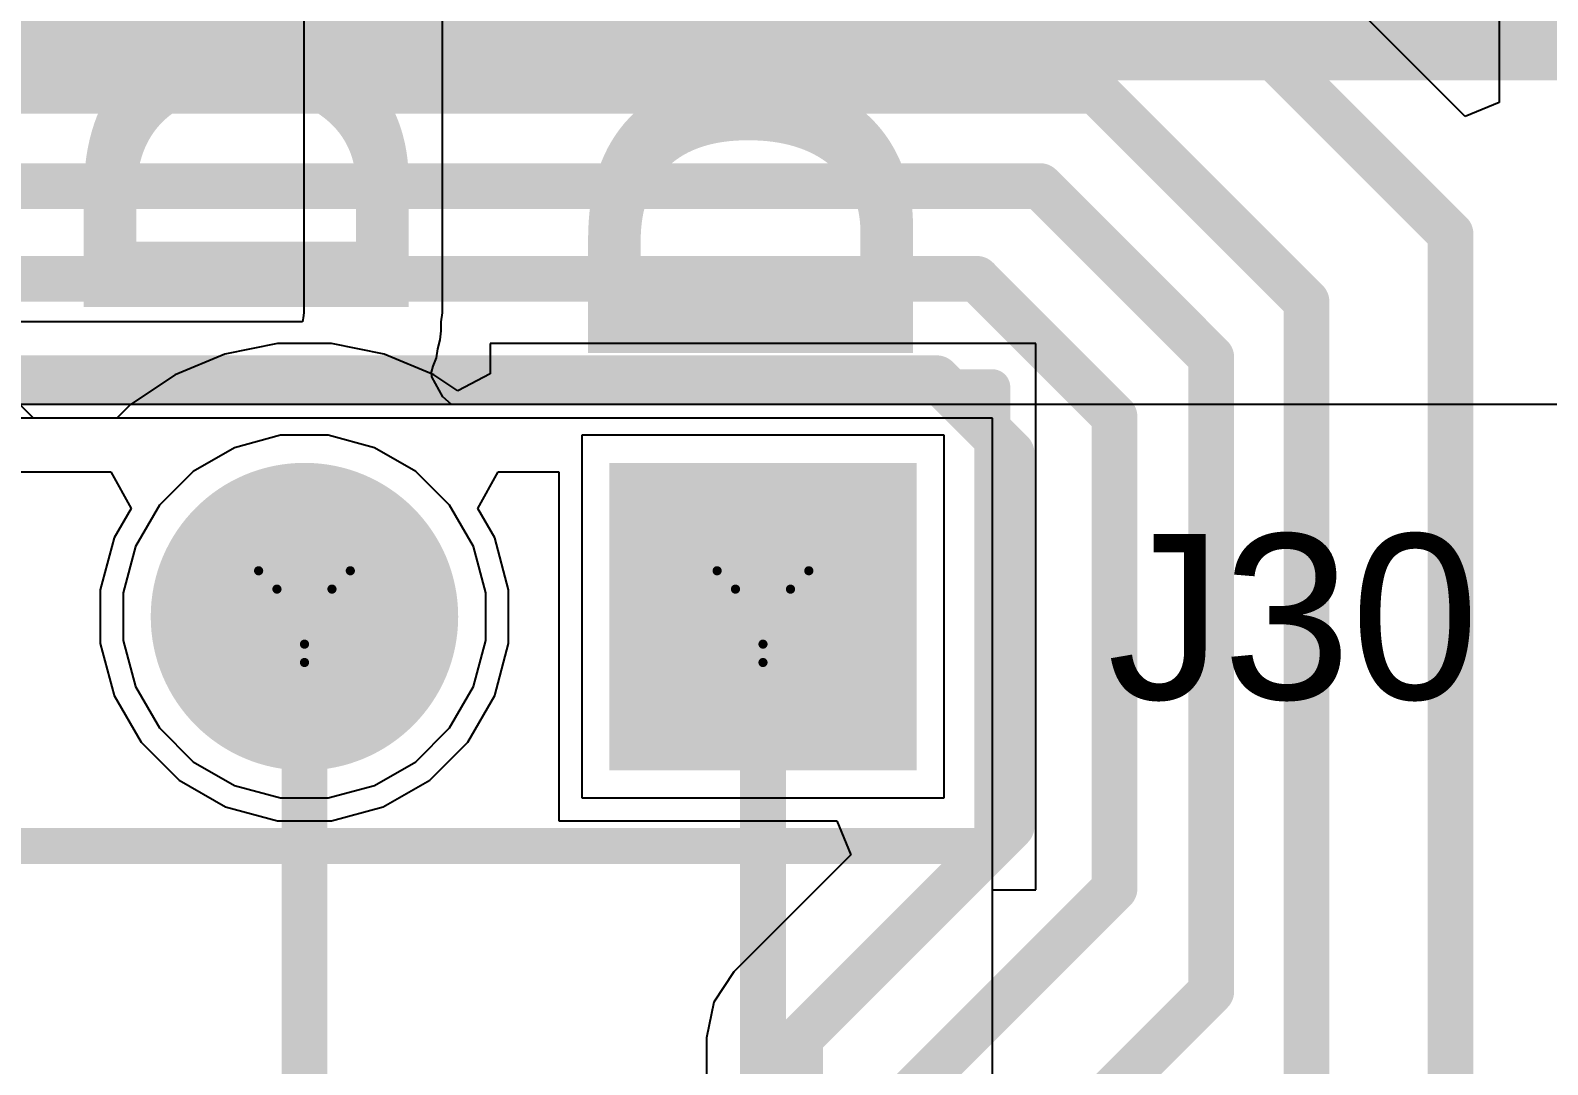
# Model space of a CAD drawing. Header units: inches. Extents: x 0 to 5379, y 0 to 5429.
# Drawn here: x 239.3 to 247.7, y 143.71 to 149.44 of the extents above; entities that cross this region are included whole.
import ezdxf

# ---------------------------------------------------------------- set-up
doc = ezdxf.new("R2010")
doc.units = ezdxf.units.IN
for name, color, linetype in [('Bottom Layer', 5, 'Continuous'), ('Bottom Solder', 6, 'Continuous'), ('Drill Drawing', 1, 'Continuous'), ('GND01', 16, 'Continuous'), ('GND02', 76, 'Continuous'), ('Multi-Layer', 9, 'Continuous'), ('Pad Holes', 156, 'Continuous'), ('PWR', 156, 'Continuous'), ('SIG 01', 90, 'Continuous'), ('Top Layer', 1, 'Continuous'), ('Top Overlay', 2, 'Continuous'), ('Top Solder', 216, 'Continuous')]:
    doc.layers.add(name, color=color, linetype=linetype)
doc.styles.add('Arial', font='', dxfattribs={"height": 0.2})
doc.styles.add('Arial_Bold', font='', dxfattribs={"height": 0.2})
doc.styles.get('Arial').set_extended_font_data('Arial')
doc.styles.get('Arial_Bold').set_extended_font_data('Arial', bold=True)

# ---------------------------------------------------------------- blocks, each defined once
blk = doc.blocks.new('HDR1X3__809')
at = {"layer": 'Bottom Layer'}
blk.add_hatch(color=5, dxfattribs=at).paths.add_polyline_path([(-0.75, 0.75), (0.75, 0.75), (0.75, -0.75), (-0.75, -0.75)])
h = blk.add_hatch(color=5, dxfattribs=at)
edge = h.paths.add_edge_path()
edge.add_arc((2.54, 0), 0.75, 0, 360)
h = blk.add_hatch(color=5, dxfattribs=at)
edge = h.paths.add_edge_path()
edge.add_arc((5.08, 0), 0.75, 0, 360)
at = {"layer": 'Bottom Solder'}
blk.add_hatch(color=6, dxfattribs=at).paths.add_polyline_path([(-0.8516, 0.8516), (0.8516, 0.8516), (0.8516, -0.8516), (-0.8516, -0.8516)])
h = blk.add_hatch(color=6, dxfattribs=at)
edge = h.paths.add_edge_path()
edge.add_arc((2.54, 0), 0.8516, 0, 360)
h = blk.add_hatch(color=6, dxfattribs=at)
edge = h.paths.add_edge_path()
edge.add_arc((5.08, 0), 0.8516, 0, 360)
at = {"layer": 'GND01'}
blk.add_hatch(color=16, dxfattribs=at).paths.add_polyline_path([(-0.75, 0.75), (0.75, 0.75), (0.75, -0.75), (-0.75, -0.75)])
h = blk.add_hatch(color=16, dxfattribs=at)
edge = h.paths.add_edge_path()
edge.add_arc((2.54, 0), 0.75, 0, 360)
h = blk.add_hatch(color=16, dxfattribs=at)
edge = h.paths.add_edge_path()
edge.add_arc((5.08, 0), 0.75, 0, 360)
at = {"layer": 'GND02'}
blk.add_hatch(color=76, dxfattribs=at).paths.add_polyline_path([(-0.75, 0.75), (0.75, 0.75), (0.75, -0.75), (-0.75, -0.75)])
h = blk.add_hatch(color=76, dxfattribs=at)
edge = h.paths.add_edge_path()
edge.add_arc((2.54, 0), 0.75, 0, 360)
h = blk.add_hatch(color=76, dxfattribs=at)
edge = h.paths.add_edge_path()
edge.add_arc((5.08, 0), 0.75, 0, 360)
at = {"layer": 'Multi-Layer'}
blk.add_hatch(color=9, dxfattribs=at).paths.add_polyline_path([(-0.75, 0.75), (0.75, 0.75), (0.75, -0.75), (-0.75, -0.75)])
h = blk.add_hatch(color=9, dxfattribs=at)
edge = h.paths.add_edge_path()
edge.add_arc((2.54, 0), 0.75, 0, 360)
h = blk.add_hatch(color=9, dxfattribs=at)
edge = h.paths.add_edge_path()
edge.add_arc((5.08, 0), 0.75, 0, 360)
at = {"layer": 'Pad Holes'}
h = blk.add_hatch(color=7, dxfattribs=at)
edge = h.paths.add_edge_path()
edge.add_arc((0, 0), 0.45, 0, 360)
h = blk.add_hatch(color=7, dxfattribs=at)
edge = h.paths.add_edge_path()
edge.add_arc((2.54, 0), 0.45, 0, 360)
h = blk.add_hatch(color=7, dxfattribs=at)
edge = h.paths.add_edge_path()
edge.add_arc((5.08, 0), 0.45, 0, 360)
at = {"layer": 'PWR'}
blk.add_hatch(color=156, dxfattribs=at).paths.add_polyline_path([(-0.75, 0.75), (0.75, 0.75), (0.75, -0.75), (-0.75, -0.75)])
h = blk.add_hatch(color=156, dxfattribs=at)
edge = h.paths.add_edge_path()
edge.add_arc((2.54, 0), 0.75, 0, 360)
h = blk.add_hatch(color=156, dxfattribs=at)
edge = h.paths.add_edge_path()
edge.add_arc((5.08, 0), 0.75, 0, 360)
at = {"layer": 'SIG 01'}
blk.add_hatch(color=90, dxfattribs=at).paths.add_polyline_path([(-0.75, 0.75), (0.75, 0.75), (0.75, -0.75), (-0.75, -0.75)])
h = blk.add_hatch(color=90, dxfattribs=at)
edge = h.paths.add_edge_path()
edge.add_arc((2.54, 0), 0.75, 0, 360)
h = blk.add_hatch(color=90, dxfattribs=at)
edge = h.paths.add_edge_path()
edge.add_arc((5.08, 0), 0.75, 0, 360)
at = {"layer": 'Top Layer'}
blk.add_hatch(color=1, dxfattribs=at).paths.add_polyline_path([(-0.75, 0.75), (0.75, 0.75), (0.75, -0.75), (-0.75, -0.75)])
h = blk.add_hatch(color=1, dxfattribs=at)
edge = h.paths.add_edge_path()
edge.add_arc((2.54, 0), 0.75, 0, 360)
h = blk.add_hatch(color=1, dxfattribs=at)
edge = h.paths.add_edge_path()
edge.add_arc((5.08, 0), 0.75, 0, 360)
at = {"layer": 'Top Solder'}
blk.add_hatch(color=216, dxfattribs=at).paths.add_polyline_path([(-0.8516, 0.8516), (0.8516, 0.8516), (0.8516, -0.8516), (-0.8516, -0.8516)])
h = blk.add_hatch(color=216, dxfattribs=at)
edge = h.paths.add_edge_path()
edge.add_arc((2.54, 0), 0.8516, 0, 360)
h = blk.add_hatch(color=216, dxfattribs=at)
edge = h.paths.add_edge_path()
edge.add_arc((5.08, 0), 0.8516, 0, 360)
at = {"layer": 'Top Overlay'}
for points in [[(6.35, 1.27, 0.2, 0.2, 0), (-1.27, 1.27, 0.2, 0.2, 0)], [(-1.27, 1.27, 0.2, 0.2, 0), (-1.27, -1.27, 0.2, 0.2, 0)], [(6.35, 1.27, 0.2, 0.2, 0), (6.35, -1.27, 0.2, 0.2, 0)], [(6.35, -1.27, 0.2, 0.2, 0), (-1.27, -1.27, 0.2, 0.2, 0)]]:
    blk.add_lwpolyline(points, format="xyseb", dxfattribs=at)
for points in [[(-1.32, 1.27, 0.1, 0.1, 1), (-1.22, 1.27, 0.1, 0.1, 1)], [(-1.32, 1.27, 0.1, 0.1, 1), (-1.22, 1.27, 0.1, 0.1, 1)], [(6.3, 1.27, 0.1, 0.1, 1), (6.4, 1.27, 0.1, 0.1, 1)], [(6.3, 1.27, 0.1, 0.1, 1), (6.4, 1.27, 0.1, 0.1, 1)], [(-1.32, -1.27, 0.1, 0.1, 1), (-1.22, -1.27, 0.1, 0.1, 1)], [(-1.32, -1.27, 0.1, 0.1, 1), (-1.22, -1.27, 0.1, 0.1, 1)], [(6.3, -1.27, 0.1, 0.1, 1), (6.4, -1.27, 0.1, 0.1, 1)], [(6.3, -1.27, 0.1, 0.1, 1), (6.4, -1.27, 0.1, 0.1, 1)]]:
    blk.add_lwpolyline(points, format="xyseb", close=True, dxfattribs=at)

msp = doc.modelspace()

# ---------------------------------------------------------------- hatches: boundary and pattern name
at = {"layer": 'Bottom Solder'}
msp.add_hatch(color=6, dxfattribs=at).paths.add_polyline_path([(191.3214, 149.1657), (306.197, 149.1657), (306.197, 156.5518), (191.3214, 156.5518)])

# ---------------------------------------------------------------- linework, layer by layer
at = {"layer": 'Bottom Layer'}
for p, q in [((240.6662, 147.7073), (240.374, 147.6492)), ((240.964, 147.7073), (240.6662, 147.7073)), ((241.2561, 147.6492), (240.964, 147.7073)), ((244.8671, 147.7073), (241.8431, 147.7073)), ((241.8431, 147.7073), (241.8431, 147.5407)), ((244.8671, 144.6833), (244.8671, 147.7073)), ((240.374, 147.6492), (240.0989, 147.5352)), ((241.5313, 147.5352), (241.2561, 147.6492)), ((240.0989, 147.5352), (239.8512, 147.3698)), ((241.6653, 147.4457), (241.5313, 147.5352)), ((241.8431, 147.5407), (241.6653, 147.4457)), ((239.3141, 147.2946), (239.2389, 147.3698)), ((239.8512, 147.3698), (239.7761, 147.2946)), ((244.6274, 147.2946), (206.883, 147.2946)), ((239.7761, 147.2946), (239.3141, 147.2946)), ((244.6274, 131.7244), (244.6274, 147.2946)), ((244.6274, 143.6935), (244.6274, 144.6833)), ((244.6274, 144.6833), (244.8671, 144.6833))]:
    msp.add_line(p, q, dxfattribs=at)
at = {"layer": 'Drill Drawing'}
for points in [[(240.5611, 146.4493, 0.0508, 0.0508, 0), (241.0691, 146.4493, 0.0508, 0.0508, 0)], [(240.5611, 146.4493, 0.0508, 0.0508, 0), (240.8151, 145.9413, 0.0508, 0.0508, 0)], [(240.8151, 145.9413, 0.0508, 0.0508, 0), (241.0691, 146.4493, 0.0508, 0.0508, 0)], [(243.1011, 146.4493, 0.0508, 0.0508, 0), (243.6091, 146.4493, 0.0508, 0.0508, 0)], [(243.1011, 146.4493, 0.0508, 0.0508, 0), (243.3551, 145.9413, 0.0508, 0.0508, 0)], [(243.3551, 145.9413, 0.0508, 0.0508, 0), (243.6091, 146.4493, 0.0508, 0.0508, 0)], [(240.6627, 146.3477, 0.0508, 0.0508, 0), (240.9675, 146.3477, 0.0508, 0.0508, 0)], [(240.6627, 146.3477, 0.0508, 0.0508, 0), (240.8151, 146.0429, 0.0508, 0.0508, 0)], [(240.8151, 146.0429, 0.0508, 0.0508, 0), (240.9675, 146.3477, 0.0508, 0.0508, 0)], [(243.2027, 146.3477, 0.0508, 0.0508, 0), (243.5075, 146.3477, 0.0508, 0.0508, 0)], [(243.2027, 146.3477, 0.0508, 0.0508, 0), (243.3551, 146.0429, 0.0508, 0.0508, 0)], [(243.3551, 146.0429, 0.0508, 0.0508, 0), (243.5075, 146.3477, 0.0508, 0.0508, 0)]]:
    msp.add_lwpolyline(points, format="xyseb", dxfattribs=at)
for points in [[(240.5484, 146.4493, 0.0254, 0.0254, 1), (240.5738, 146.4493, 0.0254, 0.0254, 1)], [(240.5484, 146.4493, 0.0254, 0.0254, 1), (240.5738, 146.4493, 0.0254, 0.0254, 1)], [(241.0564, 146.4493, 0.0254, 0.0254, 1), (241.0818, 146.4493, 0.0254, 0.0254, 1)], [(241.0564, 146.4493, 0.0254, 0.0254, 1), (241.0818, 146.4493, 0.0254, 0.0254, 1)], [(243.0884, 146.4493, 0.0254, 0.0254, 1), (243.1138, 146.4493, 0.0254, 0.0254, 1)], [(243.0884, 146.4493, 0.0254, 0.0254, 1), (243.1138, 146.4493, 0.0254, 0.0254, 1)], [(243.5964, 146.4493, 0.0254, 0.0254, 1), (243.6218, 146.4493, 0.0254, 0.0254, 1)], [(243.5964, 146.4493, 0.0254, 0.0254, 1), (243.6218, 146.4493, 0.0254, 0.0254, 1)], [(240.65, 146.3477, 0.0254, 0.0254, 1), (240.6754, 146.3477, 0.0254, 0.0254, 1)], [(240.65, 146.3477, 0.0254, 0.0254, 1), (240.6754, 146.3477, 0.0254, 0.0254, 1)], [(240.9548, 146.3477, 0.0254, 0.0254, 1), (240.9802, 146.3477, 0.0254, 0.0254, 1)], [(240.9548, 146.3477, 0.0254, 0.0254, 1), (240.9802, 146.3477, 0.0254, 0.0254, 1)], [(243.19, 146.3477, 0.0254, 0.0254, 1), (243.2154, 146.3477, 0.0254, 0.0254, 1)], [(243.19, 146.3477, 0.0254, 0.0254, 1), (243.2154, 146.3477, 0.0254, 0.0254, 1)], [(243.4948, 146.3477, 0.0254, 0.0254, 1), (243.5202, 146.3477, 0.0254, 0.0254, 1)], [(243.4948, 146.3477, 0.0254, 0.0254, 1), (243.5202, 146.3477, 0.0254, 0.0254, 1)], [(240.8024, 146.0429, 0.0254, 0.0254, 1), (240.8278, 146.0429, 0.0254, 0.0254, 1)], [(240.8024, 146.0429, 0.0254, 0.0254, 1), (240.8278, 146.0429, 0.0254, 0.0254, 1)], [(243.3424, 146.0429, 0.0254, 0.0254, 1), (243.3678, 146.0429, 0.0254, 0.0254, 1)], [(243.3424, 146.0429, 0.0254, 0.0254, 1), (243.3678, 146.0429, 0.0254, 0.0254, 1)], [(240.8024, 145.9413, 0.0254, 0.0254, 1), (240.8278, 145.9413, 0.0254, 0.0254, 1)], [(240.8024, 145.9413, 0.0254, 0.0254, 1), (240.8278, 145.9413, 0.0254, 0.0254, 1)], [(243.3424, 145.9413, 0.0254, 0.0254, 1), (243.3678, 145.9413, 0.0254, 0.0254, 1)], [(243.3424, 145.9413, 0.0254, 0.0254, 1), (243.3678, 145.9413, 0.0254, 0.0254, 1)]]:
    msp.add_lwpolyline(points, format="xyseb", close=True, dxfattribs=at)
at = {"layer": 'GND01'}
for p, q in [((240.6829, 147.1993), (240.4275, 147.1309)), ((240.9472, 147.1993), (240.6829, 147.1993)), ((241.2026, 147.1309), (240.9472, 147.1993)), ((244.3591, 147.1993), (242.3511, 147.1993)), ((242.3511, 147.1993), (242.3511, 145.1913)), ((244.3591, 145.1913), (244.3591, 147.1993)), ((240.4275, 147.1309), (240.1986, 146.9987)), ((241.4315, 146.9987), (241.2026, 147.1309)), ((240.1986, 146.9987), (240.0117, 146.8118)), ((241.6185, 146.8118), (241.4315, 146.9987)), ((240.0117, 146.8118), (239.8795, 146.5828)), ((241.7506, 146.5828), (241.6185, 146.8118)), ((239.8795, 146.5828), (239.8111, 146.3275)), ((241.8191, 146.3275), (241.7506, 146.5828)), ((239.8111, 146.3275), (239.8111, 146.0631)), ((241.8191, 146.0631), (241.8191, 146.3275)), ((239.8111, 146.0631), (239.8795, 145.8078)), ((241.7506, 145.8078), (241.8191, 146.0631)), ((239.8795, 145.8078), (240.0117, 145.5788)), ((241.6185, 145.5788), (241.7506, 145.8078)), ((240.0117, 145.5788), (240.1986, 145.3919)), ((241.4315, 145.3919), (241.6185, 145.5788)), ((240.1986, 145.3919), (240.4275, 145.2597)), ((241.2026, 145.2597), (241.4315, 145.3919)), ((240.4275, 145.2597), (240.6829, 145.1913)), ((240.9472, 145.1913), (241.2026, 145.2597)), ((240.6829, 145.1913), (240.9472, 145.1913)), ((242.3511, 145.1913), (244.3591, 145.1913))]:
    msp.add_line(p, q, dxfattribs=at)
at = {"layer": 'GND02'}
for p, q in [((240.6829, 147.1993), (240.4275, 147.1309)), ((240.9472, 147.1993), (240.6829, 147.1993)), ((241.2026, 147.1309), (240.9472, 147.1993)), ((244.3591, 147.1993), (242.3511, 147.1993)), ((242.3511, 147.1993), (242.3511, 145.1913)), ((244.3591, 145.1913), (244.3591, 147.1993)), ((240.4275, 147.1309), (240.1986, 146.9987)), ((241.4315, 146.9987), (241.2026, 147.1309)), ((240.1986, 146.9987), (240.0117, 146.8118)), ((241.6185, 146.8118), (241.4315, 146.9987)), ((240.0117, 146.8118), (239.8795, 146.5828)), ((241.7506, 146.5828), (241.6185, 146.8118)), ((239.8795, 146.5828), (239.8111, 146.3275)), ((241.8191, 146.3275), (241.7506, 146.5828)), ((239.8111, 146.3275), (239.8111, 146.0631)), ((241.8191, 146.0631), (241.8191, 146.3275)), ((239.8111, 146.0631), (239.8795, 145.8078)), ((241.7506, 145.8078), (241.8191, 146.0631)), ((239.8795, 145.8078), (240.0117, 145.5788)), ((241.6185, 145.5788), (241.7506, 145.8078)), ((240.0117, 145.5788), (240.1986, 145.3919)), ((241.4315, 145.3919), (241.6185, 145.5788)), ((240.1986, 145.3919), (240.4275, 145.2597)), ((241.2026, 145.2597), (241.4315, 145.3919)), ((240.4275, 145.2597), (240.6829, 145.1913)), ((240.9472, 145.1913), (241.2026, 145.2597)), ((240.6829, 145.1913), (240.9472, 145.1913)), ((242.3511, 145.1913), (244.3591, 145.1913))]:
    msp.add_line(p, q, dxfattribs=at)
at = {"layer": 'PWR'}
for p, q in [((240.6829, 147.1993), (240.4275, 147.1309)), ((240.9472, 147.1993), (240.6829, 147.1993)), ((241.2026, 147.1309), (240.9472, 147.1993)), ((244.3591, 147.1993), (242.3511, 147.1993)), ((242.3511, 147.1993), (242.3511, 145.1913)), ((244.3591, 145.1913), (244.3591, 147.1993)), ((240.4275, 147.1309), (240.1986, 146.9987)), ((241.4315, 146.9987), (241.2026, 147.1309)), ((240.1986, 146.9987), (240.0117, 146.8118)), ((241.6185, 146.8118), (241.4315, 146.9987)), ((240.0117, 146.8118), (239.8795, 146.5828)), ((241.7506, 146.5828), (241.6185, 146.8118)), ((239.8795, 146.5828), (239.8111, 146.3275)), ((241.8191, 146.3275), (241.7506, 146.5828)), ((239.8111, 146.3275), (239.8111, 146.0631)), ((241.8191, 146.0631), (241.8191, 146.3275)), ((239.8111, 146.0631), (239.8795, 145.8078)), ((241.7506, 145.8078), (241.8191, 146.0631)), ((239.8795, 145.8078), (240.0117, 145.5788)), ((241.6185, 145.5788), (241.7506, 145.8078)), ((240.0117, 145.5788), (240.1986, 145.3919)), ((241.4315, 145.3919), (241.6185, 145.5788)), ((240.1986, 145.3919), (240.4275, 145.2597)), ((241.2026, 145.2597), (241.4315, 145.3919)), ((240.4275, 145.2597), (240.6829, 145.1913)), ((240.9472, 145.1913), (241.2026, 145.2597)), ((240.6829, 145.1913), (240.9472, 145.1913)), ((242.3511, 145.1913), (244.3591, 145.1913))]:
    msp.add_line(p, q, dxfattribs=at)
at = {"layer": 'SIG 01'}
for p, q in [((247.4331, 181.3316), (247.4331, 149.0429)), ((247.2454, 148.9651), (246.0096, 150.2008)), ((247.4331, 149.0429), (247.2454, 148.9651)), ((237.1796, 146.9972), (239.7416, 146.9972)), ((239.7416, 146.9972), (239.8547, 146.794)), ((241.7754, 146.794), (241.8885, 146.9972)), ((241.8885, 146.9972), (242.2241, 146.9972)), ((242.2241, 146.9972), (242.2241, 145.0643)), ((239.8547, 146.794), (239.7611, 146.6319)), ((241.869, 146.6319), (241.7754, 146.794)), ((239.7611, 146.6319), (239.6841, 146.3442)), ((241.9461, 146.3442), (241.869, 146.6319)), ((239.6841, 146.3442), (239.6841, 146.0464)), ((241.9461, 146.0464), (241.9461, 146.3442)), ((239.6841, 146.0464), (239.7611, 145.7588)), ((241.869, 145.7588), (241.9461, 146.0464)), ((239.7611, 145.7588), (239.91, 145.5009)), ((241.7201, 145.5009), (241.869, 145.7588)), ((239.91, 145.5009), (240.1206, 145.2903)), ((241.5095, 145.2903), (241.7201, 145.5009)), ((240.1206, 145.2903), (240.3785, 145.1414)), ((241.2516, 145.1414), (241.5095, 145.2903)), ((240.3785, 145.1414), (240.6662, 145.0643)), ((240.964, 145.0643), (241.2516, 145.1414)), ((240.6662, 145.0643), (240.964, 145.0643)), ((242.2241, 145.0643), (243.7646, 145.0643)), ((243.7646, 145.0643), (243.8424, 144.8766)), ((243.8424, 144.8766), (243.1944, 144.2286)), ((243.1944, 144.2286), (243.0821, 144.0605)), ((243.0821, 144.0605), (243.0426, 143.8623)), ((243.0426, 143.8623), (243.0426, 142.5448))]:
    msp.add_line(p, q, dxfattribs=at)
for points in [[(245.6434, 149.8346, 0.254, 0.254, 0), (247.1638, 148.3142, 0.254, 0.254, 0)], [(235.9295, 149.1079, 0.254, 0.254, 0), (245.1973, 149.1079, 0.254, 0.254, 0)], [(245.1973, 149.1079, 0.254, 0.254, 0), (246.3658, 147.9394, 0.254, 0.254, 0)], [(236.2395, 148.5794, 0.254, 0.254, 0), (244.8901, 148.5794, 0.254, 0.254, 0)], [(244.8901, 148.5794, 0.254, 0.254, 0), (245.8381, 147.6314, 0.254, 0.254, 0)], [(247.1638, 142.9855, 0.254, 0.254, 0), (247.1638, 148.3142, 0.254, 0.254, 0)], [(236.6355, 148.0657, 0.254, 0.254, 0), (244.5395, 148.0657, 0.254, 0.254, 0)], [(244.5395, 148.0657, 0.254, 0.254, 0), (245.3021, 147.3031, 0.254, 0.254, 0)], [(246.3658, 142.2788, 0.254, 0.254, 0), (246.3658, 147.9394, 0.254, 0.254, 0)], [(245.8381, 144.12, 0.254, 0.254, 0), (245.8381, 147.6314, 0.254, 0.254, 0)], [(236.9651, 147.5151, 0.254, 0.254, 0), (244.3176, 147.5151, 0.254, 0.254, 0)], [(244.3176, 147.5151, 0.254, 0.254, 0), (244.7319, 147.1009, 0.254, 0.254, 0)], [(245.3021, 144.6889, 0.254, 0.254, 0), (245.3021, 147.3031, 0.254, 0.254, 0)], [(244.7319, 145.0336, 0.254, 0.254, 0), (244.7319, 147.1009, 0.254, 0.254, 0)], [(243.5606, 143.8623, 0.254, 0.254, 0), (244.7319, 145.0336, 0.254, 0.254, 0)], [(244.1504, 143.5373, 0.254, 0.254, 0), (245.3021, 144.6889, 0.254, 0.254, 0)], [(244.7036, 142.9855, 0.254, 0.254, 0), (245.8381, 144.12, 0.254, 0.254, 0)], [(243.5606, 142.5448, 0.254, 0.254, 0), (243.5606, 143.8623, 0.254, 0.254, 0)]]:
    msp.add_lwpolyline(points, format="xyseb", dxfattribs=at)
for points in [[(245.1338, 149.1079, 0.127, 0.127, 1), (245.2608, 149.1079, 0.127, 0.127, 1)], [(245.1338, 149.1079, 0.127, 0.127, 1), (245.2608, 149.1079, 0.127, 0.127, 1)], [(244.8266, 148.5794, 0.127, 0.127, 1), (244.9536, 148.5794, 0.127, 0.127, 1)], [(244.8266, 148.5794, 0.127, 0.127, 1), (244.9536, 148.5794, 0.127, 0.127, 1)], [(247.1003, 148.3142, 0.127, 0.127, 1), (247.2273, 148.3142, 0.127, 0.127, 1)], [(247.1003, 148.3142, 0.127, 0.127, 1), (247.2273, 148.3142, 0.127, 0.127, 1)], [(244.476, 148.0657, 0.127, 0.127, 1), (244.603, 148.0657, 0.127, 0.127, 1)], [(244.476, 148.0657, 0.127, 0.127, 1), (244.603, 148.0657, 0.127, 0.127, 1)], [(246.3023, 147.9394, 0.127, 0.127, 1), (246.4293, 147.9394, 0.127, 0.127, 1)], [(246.3023, 147.9394, 0.127, 0.127, 1), (246.4293, 147.9394, 0.127, 0.127, 1)], [(245.7746, 147.6314, 0.127, 0.127, 1), (245.9016, 147.6314, 0.127, 0.127, 1)], [(245.7746, 147.6314, 0.127, 0.127, 1), (245.9016, 147.6314, 0.127, 0.127, 1)], [(244.2541, 147.5151, 0.127, 0.127, 1), (244.3811, 147.5151, 0.127, 0.127, 1)], [(244.2541, 147.5151, 0.127, 0.127, 1), (244.3811, 147.5151, 0.127, 0.127, 1)], [(245.2386, 147.3031, 0.127, 0.127, 1), (245.3656, 147.3031, 0.127, 0.127, 1)], [(245.2386, 147.3031, 0.127, 0.127, 1), (245.3656, 147.3031, 0.127, 0.127, 1)], [(244.6684, 147.1009, 0.127, 0.127, 1), (244.7954, 147.1009, 0.127, 0.127, 1)], [(244.6684, 147.1009, 0.127, 0.127, 1), (244.7954, 147.1009, 0.127, 0.127, 1)], [(244.6684, 145.0336, 0.127, 0.127, 1), (244.7954, 145.0336, 0.127, 0.127, 1)], [(244.6684, 145.0336, 0.127, 0.127, 1), (244.7954, 145.0336, 0.127, 0.127, 1)], [(245.2386, 144.6889, 0.127, 0.127, 1), (245.3656, 144.6889, 0.127, 0.127, 1)], [(245.2386, 144.6889, 0.127, 0.127, 1), (245.3656, 144.6889, 0.127, 0.127, 1)], [(245.7746, 144.12, 0.127, 0.127, 1), (245.9016, 144.12, 0.127, 0.127, 1)], [(245.7746, 144.12, 0.127, 0.127, 1), (245.9016, 144.12, 0.127, 0.127, 1)], [(243.4971, 143.8623, 0.127, 0.127, 1), (243.6241, 143.8623, 0.127, 0.127, 1)], [(243.4971, 143.8623, 0.127, 0.127, 1), (243.6241, 143.8623, 0.127, 0.127, 1)]]:
    msp.add_lwpolyline(points, format="xyseb", close=True, dxfattribs=at)
at = {"layer": 'Top Layer'}
for p, q in [((240.8113, 155.0111), (240.8113, 147.8784)), ((241.5798, 147.8784), (241.5798, 155.0111)), ((240.8076, 147.8506), (240.8046, 147.828)), ((240.8113, 147.8784), (240.8076, 147.8506)), ((241.5733, 147.8284), (241.5798, 147.8784)), ((240.8046, 147.828), (236.0989, 147.828)), ((240.8046, 147.828), (240.8046, 147.828)), ((241.5666, 147.7277), (241.5733, 147.7781)), ((241.5733, 147.7781), (241.5733, 147.8284)), ((241.5536, 147.679), (241.5666, 147.7277)), ((241.5278, 147.5825), (241.547, 147.6291)), ((241.547, 147.6291), (241.5536, 147.679)), ((241.5187, 147.5486), (241.5278, 147.5825)), ((241.521, 147.5225), (241.5187, 147.5486)), ((241.5811, 147.4122), (241.521, 147.5225)), ((301.9806, 147.3708), (0.381, 147.3708)), ((241.6296, 147.3708), (241.5811, 147.4122)), ((301.7962, 147.3708), (241.6296, 147.3708))]:
    msp.add_line(p, q, dxfattribs=at)
for points in [[(240.8151, 142.9855, 0.254, 0.254, 0), (240.8151, 146.1953, 0.254, 0.254, 0)], [(243.3551, 142.574, 0.254, 0.254, 0), (243.3551, 146.1953, 0.254, 0.254, 0)]]:
    msp.add_lwpolyline(points, format="xyseb", dxfattribs=at)
for points in [[(240.7516, 146.1953, 0.127, 0.127, 1), (240.8786, 146.1953, 0.127, 0.127, 1)], [(243.2916, 146.1953, 0.127, 0.127, 1), (243.4186, 146.1953, 0.127, 0.127, 1)]]:
    msp.add_lwpolyline(points, format="xyseb", close=True, dxfattribs=at)

# ---------------------------------------------------------------- block references
at = {"rotation": 180}
msp.add_blockref('HDR1X3__809', (243.3551, 146.1953), dxfattribs=at)

# ---------------------------------------------------------------- texts
at = {"layer": 'Top Overlay', "style": 'Arial_Bold'}
for s, p in [('DAC2', (241.3924, 147.7418)), ('DAC1', (244.1863, 147.4878))]:
    msp.add_text(s, height=1.8, rotation=90, dxfattribs=at).set_placement(p)
at = {"layer": 'Top Overlay', "style": 'Arial'}
msp.add_text('J30', height=0.9144, dxfattribs=at).set_placement((245.2628, 145.7381))

doc.saveas('drawing.dxf')
